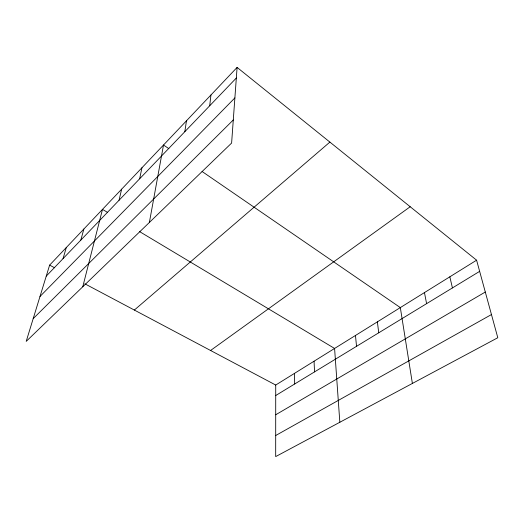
<?xml version="1.0" encoding="UTF-8"?>
<svg xmlns="http://www.w3.org/2000/svg" width="524" height="524" viewBox="0 0 524 524"><rect width="100%" height="100%" fill="white"/><g stroke="black" fill="none" stroke-linecap="round" stroke-linejoin="round"><path stroke-width="0.79" d="M476.591 260.186L275.722 385.042L275.683 456.594L497.8 337.731L476.591 260.186L237.097 67.406L49.629 265.124L26.2 341.386L231.608 143.059L237.097 67.406M209.705 105.776L210.943 94.988M184.821 131.707L186.472 120.802M149.379 222.458L163.514 145.01L168.826 148.659M139.633 178.802L141.952 167.759M119.053 200.253L121.64 189.177M82.772 286.766L102.494 209.371L107.387 212.305M80.834 240.09L83.866 229.014M63.057 258.62L66.273 247.57M46.25 276.135L236.324 78.024M39.994 296.479L234.883 97.909M33.189 318.631L233.285 119.963M134.347 310.057L329.891 142.096M210.569 350.484L410.2 206.744M275.722 395.528L479.65 271.353M275.709 414.772L485.303 292.025M275.696 435.516L491.46 314.557M49.629 265.124L54.673 267.803M84.829 283.792L275.722 385.042M139.508 231.556L334.587 348.453L339.834 422.265M202.074 171.486L400.323 307.595L412.388 383.437M449.847 276.81L452.428 287.931M424.46 292.589L426.601 303.658M377.359 321.867L378.747 332.799M355.469 335.471L356.536 346.325M314.059 361.213L314.544 371.889M294.455 373.396L294.685 383.981"/></g></svg>
